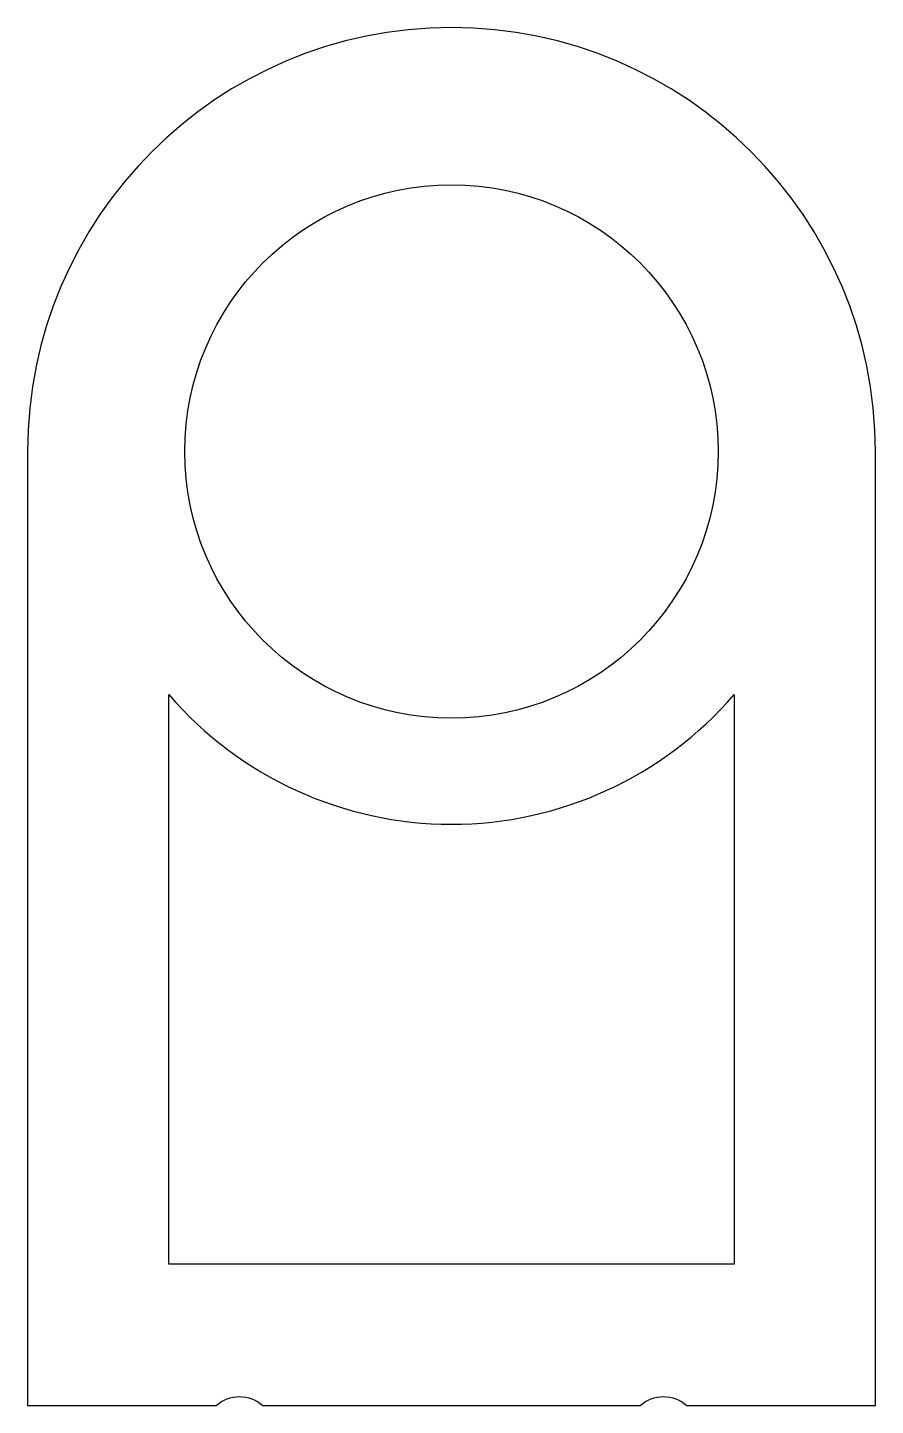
# Model space of a CAD drawing. Header units: millimetres. Extents: x 263.9 to 287.9, y 127.3 to 166.3.
import ezdxf

# ---------------------------------------------------------------- set-up
doc = ezdxf.new("R2010")
doc.units = ezdxf.units.MM
doc.layers.add('Inline', color=130, linetype='Continuous')
doc.layers.add('Outline', color=10, linetype='Continuous')

msp = doc.modelspace()

# ---------------------------------------------------------------- linework, layer by layer
at = {"layer": 'Inline'}
msp.add_lwpolyline([(267.878, 131.303), (267.878, 147.425, 0.45904), (283.878, 147.425), (283.878, 131.303)], format="xyb", close=True, dxfattribs=at)
msp.add_circle((275.878, 154.303), 7.55, dxfattribs=at)
at = {"layer": 'Outline'}
msp.add_lwpolyline([(282.54, 127.303), (287.878, 127.303), (287.878, 154.303, 1), (263.878, 154.303), (263.878, 127.303), (269.217, 127.303, -0.377964), (270.54, 127.303), (281.217, 127.303, -0.377964)], format="xyb", close=True, dxfattribs=at)

doc.saveas('drawing.dxf')
